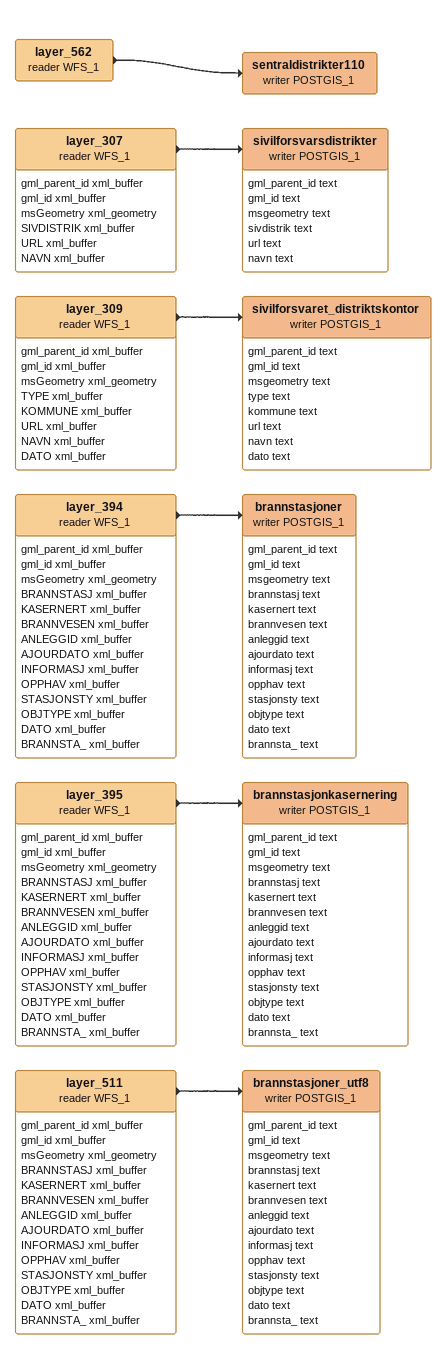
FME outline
layer_307 (reader WFS_1)
    attributes: gml_parent_id xml_buffer, gml_id xml_buffer, msGeometry xml_geometry, SIVDISTRIK xml_buffer, URL xml_buffer, NAVN xml_buffer
    -> sivilforsvarsdistrikter (writer POSTGIS_1)
sivilforsvarsdistrikter (writer POSTGIS_1)
    attributes: gml_parent_id text, gml_id text, msgeometry text, sivdistrik text, url text, navn text
layer_309 (reader WFS_1)
    attributes: gml_parent_id xml_buffer, gml_id xml_buffer, msGeometry xml_geometry, TYPE xml_buffer, KOMMUNE xml_buffer, URL xml_buffer, NAVN xml_buffer, DATO xml_buffer
    -> sivilforsvaret_distriktskontor (writer POSTGIS_1)
sivilforsvaret_distriktskontor (writer POSTGIS_1)
    attributes: gml_parent_id text, gml_id text, msgeometry text, type text, kommune text, url text, navn text, dato text
layer_394 (reader WFS_1)
    attributes: gml_parent_id xml_buffer, gml_id xml_buffer, msGeometry xml_geometry, BRANNSTASJ xml_buffer, KASERNERT xml_buffer, BRANNVESEN xml_buffer, ANLEGGID xml_buffer, AJOURDATO xml_buffer, INFORMASJ xml_buffer, OPPHAV xml_buffer, STASJONSTY xml_buffer, OBJTYPE xml_buffer, DATO xml_buffer, BRANNSTA_ xml_buffer
    -> brannstasjoner (writer POSTGIS_1)
brannstasjoner (writer POSTGIS_1)
    attributes: gml_parent_id text, gml_id text, msgeometry text, brannstasj text, kasernert text, brannvesen text, anleggid text, ajourdato text, informasj text, opphav text, stasjonsty text, objtype text, dato text, brannsta_ text
layer_395 (reader WFS_1)
    attributes: gml_parent_id xml_buffer, gml_id xml_buffer, msGeometry xml_geometry, BRANNSTASJ xml_buffer, KASERNERT xml_buffer, BRANNVESEN xml_buffer, ANLEGGID xml_buffer, AJOURDATO xml_buffer, INFORMASJ xml_buffer, OPPHAV xml_buffer, STASJONSTY xml_buffer, OBJTYPE xml_buffer, DATO xml_buffer, BRANNSTA_ xml_buffer
    -> brannstasjonkasernering (writer POSTGIS_1)
brannstasjonkasernering (writer POSTGIS_1)
    attributes: gml_parent_id text, gml_id text, msgeometry text, brannstasj text, kasernert text, brannvesen text, anleggid text, ajourdato text, informasj text, opphav text, stasjonsty text, objtype text, dato text, brannsta_ text
layer_511 (reader WFS_1)
    attributes: gml_parent_id xml_buffer, gml_id xml_buffer, msGeometry xml_geometry, BRANNSTASJ xml_buffer, KASERNERT xml_buffer, BRANNVESEN xml_buffer, ANLEGGID xml_buffer, AJOURDATO xml_buffer, INFORMASJ xml_buffer, OPPHAV xml_buffer, STASJONSTY xml_buffer, OBJTYPE xml_buffer, DATO xml_buffer, BRANNSTA_ xml_buffer
    -> brannstasjoner_utf8 (writer POSTGIS_1)
brannstasjoner_utf8 (writer POSTGIS_1)
    attributes: gml_parent_id text, gml_id text, msgeometry text, brannstasj text, kasernert text, brannvesen text, anleggid text, ajourdato text, informasj text, opphav text, stasjonsty text, objtype text, dato text, brannsta_ text
layer_562 (reader WFS_1)
    -> sentraldistrikter110 (writer POSTGIS_1)
sentraldistrikter110 (writer POSTGIS_1)
